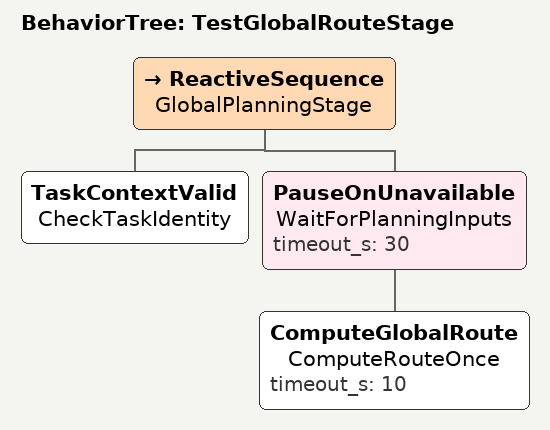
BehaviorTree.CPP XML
<?xml version="1.0"?>
<!-- Stage test only: SUCCESS means a route was computed, never robot arrival.
     No FollowCommittedRoute, execution confirmation, SDK grant or controller. -->
<root main_tree_to_execute="TestGlobalRouteStage">
  <BehaviorTree ID="TestGlobalRouteStage">
    <ReactiveSequence name="GlobalPlanningStage">
      <TaskContextValid name="CheckTaskIdentity"/>
      <PauseOnUnavailable name="WaitForPlanningInputs" timeout_s="30">
        <ComputeGlobalRoute name="ComputeRouteOnce" timeout_s="10"/>
      </PauseOnUnavailable>
    </ReactiveSequence>
  </BehaviorTree>
</root>
